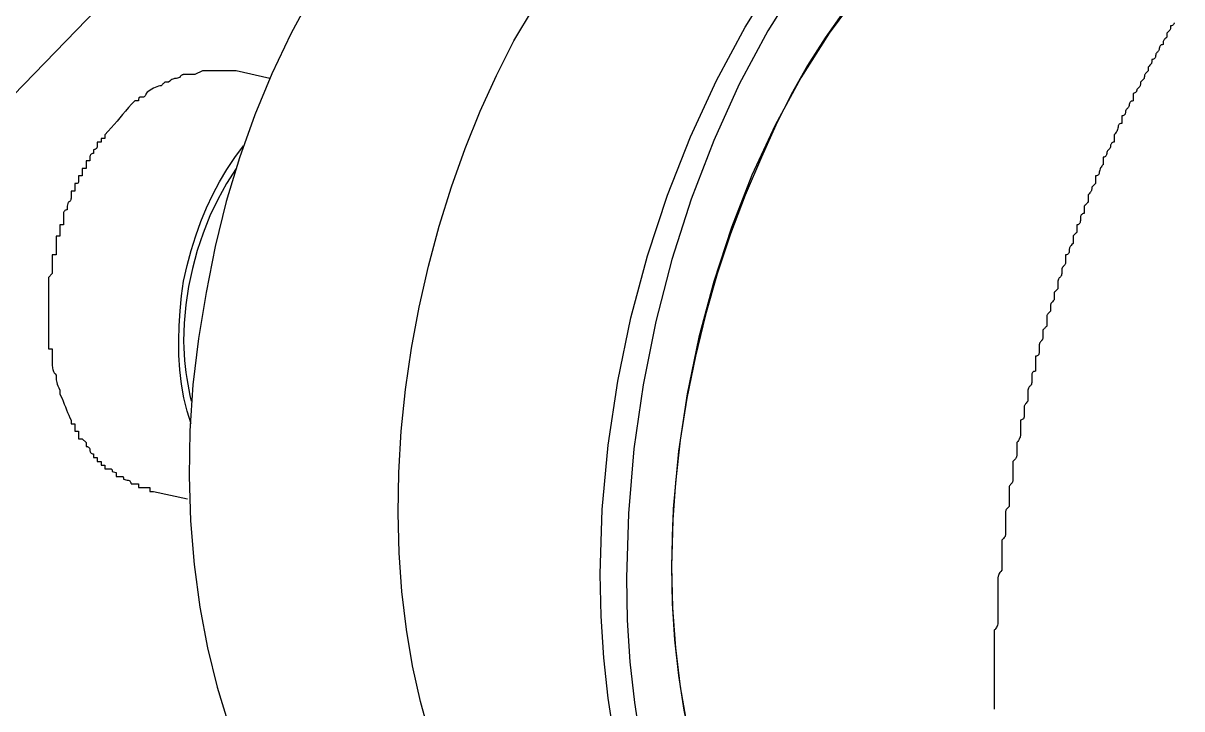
# Model space of a CAD drawing. Header units: metres. Extents: x 20 to 415, y 5 to 292.
# Drawn here: x 189.69 to 196.32, y 123.52 to 127.44 of the extents above; entities that cross this region are included whole.
import ezdxf

# ---------------------------------------------------------------- set-up
doc = ezdxf.new("R2010")
doc.units = ezdxf.units.M
doc.layers.add('ОБОЗНАЧЕНИЯ', color=7, linetype='Continuous')
doc.layers.add('ОБОРУДОВАНИЕ', color=8, linetype='Continuous')

msp = doc.modelspace()

# ---------------------------------------------------------------- linework, layer by layer
at = {"layer": 'ОБОЗНАЧЕНИЯ'}
msp.add_lwpolyline([(193.8258, 131.3557), (186.9361, 124.2513)], dxfattribs=at)
at = {"layer": 'ОБОРУДОВАНИЕ'}
for points in [[(192.9888, 124.2943), (193.0004, 124.6623), (193.0339, 125.0304), (193.089, 125.3966), (193.1646, 125.7583), (193.2599, 126.1133), (193.3736, 126.4593), (193.5052, 126.7941), (193.6537, 127.1152), (193.8181, 127.4202), (193.9976, 127.7069), (194.1899, 127.9696), (194.3921, 128.2032), (194.6024, 128.4073), (194.8194, 128.5809), (195.0413, 128.7239), (195.2663, 128.835), (195.4929, 128.9142), (195.7194, 128.9604), (195.9441, 128.9733), (196.1654, 128.9518)], [(196.3156, 128.9089), (196.0892, 128.9355), (195.8612, 128.9258), (195.6331, 128.8814), (195.406, 128.8029), (195.1808, 128.6917), (194.9589, 128.5489), (194.7413, 128.3757), (194.5292, 128.1733), (194.3238, 127.9428), (194.1263, 127.6855), (193.9475, 127.3987), (193.7847, 127.0937), (193.6387, 126.7726), (193.5099, 126.4378), (193.3994, 126.0918), (193.3073, 125.7368), (193.2348, 125.3751), (193.1819, 125.009), (193.15, 124.6407), (193.139, 124.2728)], [(196.2298, 128.4796), (196.0291, 128.5024), (195.8269, 128.4936), (195.6247, 128.4541), (195.4232, 128.385), (195.2238, 128.2864), (195.0276, 128.1598), (194.8357, 128.0055), (194.6494, 127.8243), (194.4697, 127.6174), (194.2981, 127.385), (194.1373, 127.1311), (193.99, 126.86), (193.8572, 126.5739), (193.7398, 126.2751), (193.638, 125.9658), (193.5533, 125.6479), (193.4859, 125.3241), (193.4367, 124.9963), (193.4069, 124.6666), (193.3966, 124.3372)], [(196.2298, 128.4796), (196.1063, 128.4989), (195.9808, 128.5056), (195.8535, 128.4996), (195.7254, 128.4811), (195.5966, 128.4502), (195.468, 128.4071), (195.3397, 128.3519), (195.2126, 128.2845), (195.0871, 128.2055), (194.9634, 128.1147), (194.8419, 128.0132), (194.7222, 127.9014), (194.6052, 127.7799), (194.4912, 127.6488), (194.3813, 127.5084), (194.2757, 127.3592), (194.1755, 127.201), (194.0808, 127.0345), (193.9928, 126.8596), (193.9117, 126.6767)], [(191.3367, 127.5985), (191.2189, 127.3813), (191.1107, 127.1542), (191.0131, 126.9181), (190.9259, 126.6741), (190.8504, 126.423), (190.7866, 126.1659), (190.7351, 125.904), (190.6907, 125.6396), (190.66, 125.3754), (190.6426, 125.1126), (190.6383, 124.8529), (190.6467, 124.5975), (190.6671, 124.3479), (190.6995, 124.1056), (190.7435, 123.8716), (190.7982, 123.648), (190.8639, 123.4357)], [(192.0154, 123.3715), (191.9611, 123.5662), (191.9162, 123.7686), (191.8808, 123.9777), (191.8551, 124.1934), (191.839, 124.4149), (191.833, 124.6417), (191.837, 124.8738), (191.8512, 125.1099), (191.8757, 125.3481), (191.91, 125.5853), (191.9538, 125.8205), (192.0068, 126.0532), (192.0686, 126.2824), (192.1386, 126.5069), (192.2167, 126.726), (192.3026, 126.939), (192.3953, 127.1446), (192.4951, 127.342), (192.6078, 127.5294)], [(196.2723, 127.4449), (196.2714, 127.4419), (196.2701, 127.4386), (196.268, 127.4354), (196.2654, 127.4326), (196.2617, 127.4303), (196.257, 127.4285), (196.2512, 127.4279), (196.2512, 127.4221), (196.251, 127.4174), (196.2508, 127.4133), (196.2499, 127.4097), (196.2487, 127.4064), (196.2467, 127.4032), (196.2439, 127.3998), (196.2403, 127.3957), (196.2356, 127.391), (196.2298, 127.385), (196.2298, 127.3843), (196.2298, 127.3828), (196.2298, 127.3805), (196.2298, 127.3775), (196.2298, 127.3742), (196.2298, 127.371), (196.2298, 127.3682), (196.2298, 127.3659), (196.2298, 127.3642), (196.2298, 127.3635), (196.224, 127.3577), (196.2192, 127.353), (196.2156, 127.3489), (196.213, 127.3453), (196.2111, 127.342), (196.2098, 127.3388), (196.2089, 127.3354), (196.2085, 127.3313), (196.2083, 127.3264), (196.2083, 127.3206), (196.2025, 127.3199), (196.1978, 127.3184), (196.1941, 127.3161), (196.1916, 127.3131), (196.1896, 127.3099), (196.1883, 127.3066), (196.1875, 127.3038), (196.1871, 127.3015), (196.1868, 127.2998), (196.1868, 127.2991), (196.1862, 127.2933), (196.1847, 127.2886), (196.1821, 127.2845), (196.1793, 127.2809), (196.1761, 127.2777), (196.1729, 127.2744), (196.1701, 127.271), (196.1675, 127.2669), (196.166, 127.262), (196.1654, 127.2562), (196.1654, 127.2556), (196.1652, 127.2541), (196.1647, 127.2517), (196.1641, 127.2487), (196.1628, 127.2455), (196.1606, 127.2422), (196.1581, 127.2395), (196.1544, 127.2371), (196.1497, 127.2354), (196.1439, 127.2347), (196.1439, 127.2289), (196.1437, 127.2242), (196.1432, 127.2201), (196.1426, 127.2165), (196.1413, 127.2133), (196.1394, 127.21), (196.1366, 127.2066), (196.133, 127.2025), (196.1282, 127.1976), (196.1224, 127.1918), (196.1224, 127.1912), (196.1224, 127.1897), (196.1224, 127.1873), (196.1224, 127.1843), (196.1224, 127.1811), (196.1224, 127.1779), (196.1224, 127.1751), (196.1224, 127.1727), (196.1224, 127.171), (196.1224, 127.1703), (196.1167, 127.1645), (196.1119, 127.1598), (196.1083, 127.1557), (196.1057, 127.1521), (196.1038, 127.1489), (196.1025, 127.1457), (196.1016, 127.1422), (196.1012, 127.1382), (196.101, 127.1332), (196.101, 127.1274), (196.1003, 127.1268), (196.0988, 127.1253), (196.0962, 127.1229), (196.0935, 127.1199), (196.0902, 127.1167), (196.087, 127.1135), (196.0842, 127.1107), (196.0819, 127.1083), (196.0802, 127.1066), (196.0795, 127.106), (196.0795, 127.1002), (196.0793, 127.0954), (196.0791, 127.0914), (196.0782, 127.0877), (196.0769, 127.0845), (196.0748, 127.0813), (196.0722, 127.0778), (196.0686, 127.0738), (196.0638, 127.0688), (196.058, 127.063), (196.058, 127.0624), (196.0578, 127.0609), (196.0576, 127.0585), (196.0568, 127.0555), (196.0555, 127.0523), (196.0535, 127.0491), (196.0508, 127.0463), (196.0471, 127.0439), (196.0424, 127.0422), (196.0366, 127.0416), (196.0366, 127.0358), (196.0366, 127.031), (196.0366, 127.027), (196.0366, 127.0233), (196.0366, 127.0201), (196.0366, 127.0169), (196.0366, 127.0134), (196.0366, 127.0094), (196.0366, 127.0044), (196.0366, 126.9986), (196.0308, 126.998), (196.0261, 126.9965), (196.0226, 126.9941), (196.0198, 126.9911), (196.0179, 126.9879), (196.0166, 126.9847), (196.0158, 126.9819), (196.0153, 126.9795), (196.0151, 126.9778), (196.0151, 126.9772), (196.0145, 126.9714), (196.013, 126.9667), (196.0106, 126.9626), (196.0076, 126.9589), (196.0044, 126.9557), (196.0012, 126.9525), (195.9984, 126.9491), (195.996, 126.945), (195.9943, 126.94), (195.9937, 126.9342), (195.9937, 126.9336), (195.9934, 126.9321), (195.993, 126.9297), (195.9924, 126.9267), (195.9911, 126.9235), (195.9889, 126.9203), (195.9864, 126.9175), (195.9827, 126.9151), (195.978, 126.9134), (195.9722, 126.9128), (195.9722, 126.907), (195.9722, 126.9023), (195.9722, 126.8982), (195.9722, 126.8945), (195.9722, 126.8913), (195.9722, 126.8881), (195.9722, 126.8847), (195.9722, 126.8806), (195.9722, 126.8757), (195.9722, 126.8699), (195.9664, 126.8692), (195.9617, 126.8677), (195.958, 126.8653), (195.9554, 126.8623), (195.9535, 126.8591), (195.9522, 126.8559), (195.9514, 126.8531), (195.9509, 126.8507), (195.9507, 126.849), (195.9507, 126.8484), (195.9501, 126.842), (195.9486, 126.8357), (195.946, 126.8297), (195.9432, 126.8241), (195.94, 126.819), (195.9368, 126.8145), (195.934, 126.8108), (195.9314, 126.8078), (195.9299, 126.8061), (195.9293, 126.8055), (195.9293, 126.7997), (195.9293, 126.795), (195.9293, 126.7909), (195.9293, 126.7874), (195.9293, 126.784), (195.9293, 126.7808), (195.9293, 126.7773), (195.9293, 126.7733), (195.9293, 126.7683), (195.9293, 126.7625), (195.9235, 126.7619), (195.9188, 126.7604), (195.9151, 126.758), (195.9125, 126.755), (195.9106, 126.7518), (195.9093, 126.7486), (195.9084, 126.7458), (195.908, 126.7434), (195.9078, 126.7417), (195.9078, 126.7411), (195.9072, 126.7353), (195.9057, 126.7306), (195.9033, 126.7265), (195.9003, 126.7228), (195.8971, 126.7196), (195.8938, 126.7164), (195.8911, 126.713), (195.8887, 126.7089), (195.887, 126.7039), (195.8864, 126.6981), (195.8864, 126.6975), (195.8861, 126.696), (195.8857, 126.6936), (195.885, 126.6906), (195.8838, 126.6874), (195.8818, 126.6842), (195.879, 126.6814), (195.8754, 126.679), (195.8707, 126.6773), (195.8649, 126.6767), (195.8649, 126.6709), (195.8649, 126.6662), (195.8649, 126.6621), (195.8649, 126.6584), (195.8649, 126.6552), (195.8649, 126.652), (195.8649, 126.6486), (195.8649, 126.6445), (195.8649, 126.6395), (195.8649, 126.6338), (195.8642, 126.6331), (195.8627, 126.6314), (195.8604, 126.6286), (195.8574, 126.625), (195.8542, 126.6204), (195.8509, 126.6153), (195.8481, 126.6097), (195.8458, 126.6035), (195.8441, 126.5973), (195.8434, 126.5908), (195.8434, 126.5902), (195.8432, 126.5887), (195.843, 126.5863), (195.8421, 126.5833), (195.8408, 126.5801), (195.8387, 126.5769), (195.8361, 126.5741), (195.8325, 126.5717), (195.8277, 126.57), (195.822, 126.5694), (195.822, 126.5636), (195.822, 126.5588), (195.822, 126.5548), (195.822, 126.5513), (195.822, 126.5479), (195.822, 126.5447), (195.822, 126.5413), (195.822, 126.5372), (195.822, 126.5325), (195.822, 126.5264), (195.8213, 126.5258), (195.8198, 126.5243), (195.8174, 126.5219), (195.8144, 126.5189), (195.8112, 126.5157), (195.808, 126.5125), (195.8052, 126.5097), (195.8029, 126.5073), (195.8011, 126.5056), (195.8005, 126.505), (195.8005, 126.4992), (195.8003, 126.4945), (195.7998, 126.4904), (195.7992, 126.4867), (195.7979, 126.4835), (195.7958, 126.4803), (195.7932, 126.4769), (195.7895, 126.4728), (195.7848, 126.4678), (195.779, 126.462), (195.779, 126.4614), (195.779, 126.4597), (195.779, 126.4569), (195.779, 126.4532), (195.779, 126.4487), (195.779, 126.4436), (195.779, 126.438), (195.779, 126.432), (195.779, 126.4256), (195.779, 126.4191), (195.7784, 126.4185), (195.7769, 126.417), (195.7743, 126.4146), (195.7715, 126.4116), (195.7683, 126.4084), (195.7651, 126.4052), (195.7623, 126.4024), (195.7599, 126.4), (195.7582, 126.3983), (195.7576, 126.3977), (195.7576, 126.3919), (195.7576, 126.3871), (195.7576, 126.3831), (195.7576, 126.3794), (195.7576, 126.3762), (195.7576, 126.373), (195.7576, 126.3695), (195.7576, 126.3655), (195.7576, 126.3605), (195.7576, 126.3547), (195.7518, 126.3541), (195.747, 126.3526), (195.7434, 126.3502), (195.7408, 126.3472), (195.7389, 126.344), (195.7374, 126.3408), (195.7367, 126.338), (195.7363, 126.3356), (195.7361, 126.3339), (195.7361, 126.3333), (195.7361, 126.3268), (195.7359, 126.3206), (195.7355, 126.3146), (195.7348, 126.309), (195.7335, 126.3039), (195.7314, 126.2994), (195.7288, 126.2957), (195.7251, 126.2927), (195.7204, 126.291), (195.7146, 126.2903), (195.7146, 126.2845), (195.7146, 126.2798), (195.7146, 126.2758), (195.7146, 126.2721), (195.7146, 126.2689), (195.7146, 126.2657), (195.7146, 126.2622), (195.7146, 126.2581), (195.7146, 126.2532), (195.7146, 126.2474), (195.714, 126.2468), (195.7125, 126.2453), (195.7101, 126.2429), (195.7071, 126.2399), (195.7039, 126.2367), (195.7007, 126.2335), (195.6979, 126.2307), (195.6955, 126.2283), (195.6938, 126.2266), (195.6932, 126.226), (195.6932, 126.2202), (195.6932, 126.2154), (195.6932, 126.2114), (195.6932, 126.2077), (195.6932, 126.2045), (195.6932, 126.2013), (195.6932, 126.1978), (195.6932, 126.1938), (195.6932, 126.189), (195.6932, 126.183), (195.6874, 126.1772), (195.6826, 126.1725), (195.679, 126.1684), (195.6764, 126.165), (195.6745, 126.1616), (195.6732, 126.1583), (195.6723, 126.1549), (195.6719, 126.1508), (195.6717, 126.1461), (195.6717, 126.1401), (195.6717, 126.1395), (195.6715, 126.138), (195.6711, 126.1356), (195.6704, 126.1326), (195.6691, 126.1294), (195.6672, 126.1261), (195.6644, 126.1234), (195.6608, 126.121), (195.656, 126.1193), (195.6502, 126.1186), (195.6502, 126.1128), (195.6502, 126.1081), (195.6502, 126.104), (195.6502, 126.1004), (195.6502, 126.0972), (195.6502, 126.0939), (195.6502, 126.0905), (195.6502, 126.0864), (195.6502, 126.0815), (195.6502, 126.0757), (195.6496, 126.0699), (195.6481, 126.0652), (195.6457, 126.0611), (195.6427, 126.0575), (195.6395, 126.0542), (195.6363, 126.051), (195.6335, 126.0476), (195.6311, 126.0435), (195.6294, 126.0386), (195.6288, 126.0328), (195.6288, 126.0321), (195.6288, 126.0306), (195.6288, 126.0283), (195.6288, 126.0253), (195.6288, 126.0221), (195.6288, 126.0188), (195.6288, 126.016), (195.6288, 126.0137), (195.6288, 126.012), (195.6288, 126.0113), (195.6281, 126.0055), (195.6266, 126.0008), (195.6243, 125.9967), (195.6213, 125.9931), (195.6181, 125.9899), (195.6148, 125.9866), (195.612, 125.9832), (195.6095, 125.9791), (195.608, 125.9742), (195.6073, 125.9684), (195.6073, 125.9678), (195.6073, 125.966), (195.6073, 125.9632), (195.6073, 125.9596), (195.6073, 125.9551), (195.6073, 125.9499), (195.6073, 125.9444), (195.6073, 125.9381), (195.6073, 125.9319), (195.6073, 125.9255), (195.6067, 125.9248), (195.6052, 125.9233), (195.6026, 125.921), (195.5998, 125.9179), (195.5966, 125.9147), (195.5934, 125.9115), (195.5906, 125.9087), (195.5882, 125.9064), (195.5865, 125.9046), (195.5859, 125.904), (195.5859, 125.8982), (195.5859, 125.8935), (195.5859, 125.8894), (195.5859, 125.8858), (195.5859, 125.8825), (195.5859, 125.8793), (195.5859, 125.8759), (195.5859, 125.8718), (195.5859, 125.8669), (195.5859, 125.8611), (195.5801, 125.8553), (195.5753, 125.8506), (195.5717, 125.8465), (195.5691, 125.8428), (195.5672, 125.8396), (195.5659, 125.8364), (195.565, 125.833), (195.5646, 125.8289), (195.5644, 125.8239), (195.5644, 125.8181), (195.5644, 125.8175), (195.5644, 125.816), (195.5644, 125.8136), (195.5644, 125.8106), (195.5644, 125.8074), (195.5644, 125.8042), (195.5644, 125.8014), (195.5644, 125.799), (195.5644, 125.7973), (195.5644, 125.7967), (195.5586, 125.7909), (195.5539, 125.7862), (195.5502, 125.7821), (195.5477, 125.7784), (195.5457, 125.7752), (195.5442, 125.772), (195.5436, 125.7686), (195.5432, 125.7645), (195.5429, 125.7598), (195.5429, 125.7538), (195.5429, 125.748), (195.5429, 125.7432), (195.5429, 125.7392), (195.5429, 125.7355), (195.5429, 125.7323), (195.5429, 125.7291), (195.5429, 125.7256), (195.5429, 125.7216), (195.5429, 125.7166), (195.5429, 125.7108), (195.5423, 125.7102), (195.5408, 125.7087), (195.5382, 125.7063), (195.5354, 125.7033), (195.5322, 125.7001), (195.529, 125.6969), (195.5262, 125.6941), (195.5238, 125.6917), (195.5221, 125.69), (195.5215, 125.6894), (195.5215, 125.6829), (195.5215, 125.6767), (195.5215, 125.6707), (195.5215, 125.6651), (195.5215, 125.66), (195.5215, 125.6555), (195.5215, 125.6518), (195.5215, 125.6488), (195.5215, 125.6471), (195.5215, 125.6464), (195.5208, 125.6406), (195.5193, 125.6359), (195.5167, 125.6318), (195.5139, 125.6282), (195.5107, 125.625), (195.5075, 125.6218), (195.5047, 125.6183), (195.5024, 125.6142), (195.5007, 125.6095), (195.5, 125.6035), (195.5, 125.6029), (195.5, 125.6012), (195.5, 125.5984), (195.5, 125.5947), (195.5, 125.5902), (195.5, 125.5851), (195.5, 125.5795), (195.5, 125.5735), (195.5, 125.567), (195.5, 125.5606), (195.5, 125.5599), (195.4998, 125.5584), (195.4993, 125.5561), (195.4987, 125.5531), (195.4974, 125.5499), (195.4955, 125.5466), (195.4927, 125.5438), (195.489, 125.5415), (195.4843, 125.5398), (195.4785, 125.5391), (195.4785, 125.5333), (195.4785, 125.5286), (195.4785, 125.5245), (195.4785, 125.5209), (195.4785, 125.5177), (195.4785, 125.5144), (195.4785, 125.511), (195.4785, 125.5069), (195.4785, 125.502), (195.4785, 125.4962), (195.4785, 125.4956), (195.4785, 125.4938), (195.4785, 125.491), (195.4785, 125.4874), (195.4785, 125.4829), (195.4785, 125.4777), (195.4785, 125.4722), (195.4785, 125.4661), (195.4785, 125.4597), (195.4785, 125.4533), (195.4728, 125.4526), (195.468, 125.4511), (195.4644, 125.4488), (195.4618, 125.4458), (195.4599, 125.4425), (195.4586, 125.4393), (195.4577, 125.4365), (195.4573, 125.4342), (195.4571, 125.4325), (195.4571, 125.4318), (195.4571, 125.426), (195.4571, 125.4213), (195.4571, 125.4172), (195.4571, 125.4136), (195.4571, 125.4103), (195.4571, 125.4071), (195.4571, 125.4037), (195.4571, 125.3996), (195.4571, 125.3947), (195.4571, 125.3889), (195.4564, 125.3831), (195.4549, 125.3784), (195.4526, 125.3743), (195.4496, 125.3706), (195.4463, 125.3674), (195.4431, 125.3642), (195.4403, 125.3608), (195.438, 125.3567), (195.4363, 125.3517), (195.4356, 125.3459), (195.4356, 125.3453), (195.4356, 125.3436), (195.4356, 125.3408), (195.4356, 125.3371), (195.4356, 125.3326), (195.4356, 125.3275), (195.4356, 125.3219), (195.4356, 125.3157), (195.4356, 125.3095), (195.4356, 125.303), (195.4356, 125.3024), (195.4356, 125.3009), (195.4356, 125.2985), (195.4356, 125.2955), (195.4356, 125.2923), (195.4356, 125.2891), (195.4356, 125.2863), (195.4356, 125.2839), (195.4356, 125.2822), (195.4356, 125.2816), (195.4298, 125.2758), (195.4251, 125.271), (195.4215, 125.267), (195.4189, 125.2633), (195.4169, 125.2601), (195.4157, 125.2569), (195.4148, 125.2534), (195.4144, 125.2494), (195.4141, 125.2444), (195.4141, 125.2386), (195.4141, 125.2328), (195.4141, 125.2281), (195.4141, 125.224), (195.4141, 125.2204), (195.4141, 125.2172), (195.4141, 125.214), (195.4141, 125.2105), (195.4141, 125.2064), (195.4141, 125.2015), (195.4141, 125.1957), (195.4141, 125.1951), (195.4139, 125.1936), (195.4135, 125.1912), (195.4129, 125.1882), (195.4116, 125.185), (195.4094, 125.1818), (195.4069, 125.179), (195.4032, 125.1766), (195.3985, 125.1749), (195.3927, 125.1742), (195.3927, 125.1678), (195.3927, 125.1616), (195.3927, 125.1556), (195.3927, 125.15), (195.3927, 125.1448), (195.3927, 125.1403), (195.3927, 125.1367), (195.3927, 125.1337), (195.3927, 125.132), (195.3927, 125.1313), (195.3927, 125.1255), (195.3927, 125.1208), (195.3927, 125.1167), (195.3927, 125.1131), (195.3927, 125.1099), (195.3927, 125.1066), (195.3927, 125.1032), (195.3927, 125.0991), (195.3927, 125.0942), (195.3927, 125.0884), (195.3927, 125.0877), (195.3925, 125.086), (195.392, 125.0832), (195.3914, 125.0796), (195.3901, 125.0751), (195.388, 125.0699), (195.3854, 125.0643), (195.3817, 125.0581), (195.377, 125.0519), (195.3712, 125.0455), (195.3712, 125.0448), (195.3712, 125.0433), (195.3712, 125.041), (195.3712, 125.038), (195.3712, 125.0347), (195.3712, 125.0315), (195.3712, 125.0287), (195.3712, 125.0264), (195.3712, 125.0246), (195.3712, 125.024), (195.3712, 125.0182), (195.3712, 125.0135), (195.3712, 125.0094), (195.3712, 125.006), (195.3712, 125.0025), (195.3712, 124.9993), (195.3712, 124.9959), (195.3712, 124.9918), (195.3712, 124.9871), (195.3712, 124.9811), (195.3712, 124.9753), (195.371, 124.9706), (195.3706, 124.9665), (195.3699, 124.9628), (195.3686, 124.9596), (195.3667, 124.9564), (195.3639, 124.953), (195.3603, 124.9489), (195.3556, 124.9439), (195.3498, 124.9382), (195.3498, 124.9375), (195.3498, 124.9358), (195.3498, 124.933), (195.3498, 124.9293), (195.3498, 124.9248), (195.3498, 124.9197), (195.3498, 124.9141), (195.3498, 124.9079), (195.3498, 124.9017), (195.3498, 124.8952), (195.3498, 124.8946), (195.3498, 124.8931), (195.3498, 124.8907), (195.3498, 124.8877), (195.3498, 124.8845), (195.3498, 124.8815), (195.3498, 124.8785), (195.3498, 124.8761), (195.3498, 124.8744), (195.3498, 124.8738), (195.3498, 124.868), (195.3498, 124.8632), (195.3498, 124.8592), (195.3498, 124.8557), (195.3498, 124.8523), (195.3498, 124.8491), (195.3498, 124.8456), (195.3498, 124.8416), (195.3498, 124.8366), (195.3498, 124.8308), (195.3491, 124.825), (195.3476, 124.8203), (195.345, 124.8162), (195.3422, 124.8126), (195.339, 124.8094), (195.3358, 124.8061), (195.333, 124.8027), (195.3307, 124.7986), (195.3289, 124.7939), (195.3283, 124.7879), (195.3283, 124.7873), (195.3283, 124.7855), (195.3283, 124.7828), (195.3283, 124.7791), (195.3283, 124.7746), (195.3283, 124.7694), (195.3283, 124.7639), (195.3283, 124.7576), (195.3283, 124.7514), (195.3283, 124.745), (195.3283, 124.7443), (195.3283, 124.7428), (195.3283, 124.7405), (195.3283, 124.7375), (195.3283, 124.7342), (195.3283, 124.731), (195.3283, 124.7282), (195.3283, 124.7259), (195.3283, 124.7242), (195.3283, 124.7235), (195.3283, 124.7177), (195.3283, 124.713), (195.3283, 124.7089), (195.3283, 124.7053), (195.3283, 124.702), (195.3283, 124.6988), (195.3283, 124.6954), (195.3283, 124.6913), (195.3283, 124.6864), (195.3283, 124.6806), (195.3225, 124.6748), (195.3178, 124.6701), (195.3143, 124.666), (195.3115, 124.6623), (195.3096, 124.6591), (195.3083, 124.6559), (195.3075, 124.6525), (195.307, 124.6484), (195.3068, 124.6437), (195.3068, 124.6377), (195.3068, 124.637), (195.3068, 124.6355), (195.3068, 124.6332), (195.3068, 124.6301), (195.3068, 124.6269), (195.3068, 124.6237), (195.3068, 124.6209), (195.3068, 124.6186), (195.3068, 124.6168), (195.3068, 124.6162), (195.3068, 124.6098), (195.3068, 124.6035), (195.3068, 124.5975), (195.3068, 124.5919), (195.3068, 124.5868), (195.3068, 124.5823), (195.3068, 124.5784), (195.3068, 124.5756), (195.3068, 124.5739), (195.3068, 124.5733), (195.3068, 124.5675), (195.3068, 124.5628), (195.3068, 124.5587), (195.3068, 124.555), (195.3068, 124.5518), (195.3068, 124.5486), (195.3068, 124.5451), (195.3068, 124.5411), (195.3068, 124.5361), (195.3068, 124.5303), (195.3068, 124.5246), (195.3066, 124.5198), (195.3064, 124.5157), (195.3055, 124.5121), (195.3043, 124.5089), (195.3021, 124.5057), (195.2995, 124.5022), (195.2959, 124.4981), (195.2912, 124.4934), (195.2854, 124.4874), (195.2854, 124.4868), (195.2854, 124.4853), (195.2854, 124.4829), (195.2854, 124.4799), (195.2854, 124.4767), (195.2854, 124.4735), (195.2854, 124.4707), (195.2854, 124.4683), (195.2854, 124.4666), (195.2854, 124.466), (195.2854, 124.4595), (195.2854, 124.4533), (195.2854, 124.4473), (195.2854, 124.4417), (195.2854, 124.4365), (195.2854, 124.432), (195.2854, 124.4284), (195.2854, 124.4254), (195.2854, 124.4237), (195.2854, 124.423), (195.2854, 124.4172), (195.2854, 124.4125), (195.2854, 124.4084), (195.2854, 124.4048), (195.2854, 124.4016), (195.2854, 124.3983), (195.2854, 124.3949), (195.2854, 124.3908), (195.2854, 124.3859), (195.2854, 124.3801), (195.2854, 124.3743), (195.2854, 124.3696), (195.2854, 124.3655), (195.2854, 124.3621), (195.2854, 124.3586), (195.2854, 124.3554), (195.2854, 124.352), (195.2854, 124.3479), (195.2854, 124.343), (195.2854, 124.3372), (195.2854, 124.3365), (195.2854, 124.335), (195.2854, 124.3327), (195.2854, 124.3297), (195.2854, 124.3264), (195.2854, 124.3232), (195.2854, 124.3204), (195.2854, 124.3181), (195.2854, 124.3164), (195.2854, 124.3157), (195.2796, 124.3093), (195.2749, 124.303), (195.2712, 124.297), (195.2686, 124.2915), (195.2667, 124.2863), (195.2654, 124.2818), (195.2645, 124.2782), (195.2641, 124.2751), (195.2641, 124.2734), (195.2639, 124.2728), (195.2639, 124.267), (195.2639, 124.2623), (195.2639, 124.2582), (195.2639, 124.2545), (195.2639, 124.2513), (195.2639, 124.2481), (195.2639, 124.2447), (195.2639, 124.2406), (195.2639, 124.2357), (195.2639, 124.2298), (195.2639, 124.2241), (195.2639, 124.2193), (195.2639, 124.2153), (195.2639, 124.2116), (195.2639, 124.2084), (195.2639, 124.2052), (195.2639, 124.2017), (195.2639, 124.1977), (195.2639, 124.1927), (195.2639, 124.1869), (195.2639, 124.1863), (195.2639, 124.1848), (195.2639, 124.1824), (195.2639, 124.1794), (195.2639, 124.1762), (195.2639, 124.173), (195.2639, 124.1702), (195.2639, 124.1678), (195.2639, 124.1661), (195.2639, 124.1655), (195.2639, 124.159), (195.2639, 124.1528), (195.2639, 124.1468), (195.2639, 124.1412), (195.2639, 124.1361), (195.2639, 124.1315), (195.2639, 124.1279), (195.2639, 124.1249), (195.2639, 124.1232), (195.2639, 124.1225), (195.2639, 124.1167), (195.2639, 124.112), (195.2639, 124.1079), (195.2639, 124.1043), (195.2639, 124.1011), (195.2639, 124.0979), (195.2639, 124.0944), (195.2639, 124.0903), (195.2639, 124.0854), (195.2639, 124.0796), (195.2639, 124.0738), (195.2639, 124.0691), (195.2639, 124.065), (195.2639, 124.0614), (195.2639, 124.0581), (195.2639, 124.0549), (195.2639, 124.0515), (195.2639, 124.0474), (195.2639, 124.0425), (195.2639, 124.0367), (195.2639, 124.036), (195.2639, 124.0345), (195.2639, 124.0322), (195.2639, 124.0292), (195.2639, 124.026), (195.2639, 124.0227), (195.2639, 124.0199), (195.2639, 124.0176), (195.2639, 124.0159), (195.2639, 124.0152), (195.2633, 124.0088), (195.2618, 124.0026), (195.2594, 123.9965), (195.2564, 123.991), (195.2532, 123.9858), (195.2499, 123.9813), (195.2472, 123.9777), (195.2448, 123.9749), (195.2431, 123.9729), (195.2424, 123.9723), (195.2424, 123.9665), (195.2424, 123.9618), (195.2424, 123.9577), (195.2424, 123.9541), (195.2424, 123.9508), (195.2424, 123.9476), (195.2424, 123.9442), (195.2424, 123.9401), (195.2424, 123.9352), (195.2424, 123.9294), (195.2424, 123.9236), (195.2424, 123.9189), (195.2424, 123.9148), (195.2424, 123.9111), (195.2424, 123.9079), (195.2424, 123.9047), (195.2424, 123.9012), (195.2424, 123.8972), (195.2424, 123.8922), (195.2424, 123.8864), (195.2424, 123.8858), (195.2424, 123.8843), (195.2424, 123.8819), (195.2424, 123.8789), (195.2424, 123.8757), (195.2424, 123.8725), (195.2424, 123.8697), (195.2424, 123.8673), (195.2424, 123.8656), (195.2424, 123.865), (195.2424, 123.8585), (195.2424, 123.8523), (195.2424, 123.8463), (195.2424, 123.8407), (195.2424, 123.8356), (195.2424, 123.8311), (195.2424, 123.8274), (195.2424, 123.8244), (195.2424, 123.8227), (195.2424, 123.8221), (195.2424, 123.8162), (195.2424, 123.8115), (195.2424, 123.8075), (195.2424, 123.8038), (195.2424, 123.8006), (195.2424, 123.7974), (195.2424, 123.7939), (195.2424, 123.7899), (195.2424, 123.7849), (195.2424, 123.7791), (195.2424, 123.7733), (195.2424, 123.7686), (195.2424, 123.7645), (195.2424, 123.7609), (195.2424, 123.7577), (195.2424, 123.7544), (195.2424, 123.751), (195.2424, 123.7469), (195.2424, 123.742), (195.2424, 123.7362), (195.2424, 123.7356), (195.2424, 123.734), (195.2424, 123.7317), (195.2424, 123.7287), (195.2424, 123.7255), (195.2424, 123.7222), (195.2424, 123.7195), (195.2424, 123.7171), (195.2424, 123.7154), (195.2424, 123.7147), (195.2424, 123.7083), (195.2424, 123.7021), (195.2424, 123.6961), (195.2424, 123.6905), (195.2424, 123.6853), (195.2424, 123.6808), (195.2424, 123.6772), (195.2424, 123.6742), (195.2424, 123.6724), (195.2424, 123.6718), (195.2424, 123.666), (195.2424, 123.6613), (195.2424, 123.6572), (195.2424, 123.6538), (195.2424, 123.6503), (195.2424, 123.6471), (195.2424, 123.6437), (195.2424, 123.6396), (195.2424, 123.6349), (195.2424, 123.6289), (195.2424, 123.6282), (195.2424, 123.6265), (195.2424, 123.6237), (195.2424, 123.6201), (195.2424, 123.6156), (195.2424, 123.6104), (195.2424, 123.6048), (195.2424, 123.5986), (195.2424, 123.5924), (195.2424, 123.5859), (195.2424, 123.5853), (195.2424, 123.5838), (195.2424, 123.5814), (195.2424, 123.5784), (195.2424, 123.5752), (195.2424, 123.572), (195.2424, 123.5692), (195.2424, 123.5668), (195.2424, 123.5651), (195.2424, 123.5645), (195.2424, 123.558), (195.2424, 123.5518), (195.2424, 123.5458), (195.2424, 123.5402), (195.2424, 123.5351), (195.2424, 123.5306), (195.2424, 123.5269), (195.2424, 123.5239), (195.2424, 123.5222)], [(190.9068, 127.1703), (190.9068, 127.1703), (190.901, 127.1703), (190.8963, 127.1703), (190.8927, 127.1703), (190.8901, 127.1703), (190.8881, 127.1703), (190.8869, 127.1703), (190.886, 127.1703), (190.8856, 127.1703), (190.8854, 127.1703), (190.8854, 127.1703), (190.8796, 127.1703), (190.8749, 127.1703), (190.8712, 127.1703), (190.8686, 127.1703), (190.8667, 127.1703), (190.8654, 127.1703), (190.8645, 127.1703), (190.8641, 127.1703), (190.8639, 127.1703), (190.8639, 127.1703), (190.8633, 127.1703), (190.8618, 127.1703), (190.8594, 127.1703), (190.8564, 127.1703), (190.8532, 127.1703), (190.8499, 127.1703), (190.8472, 127.1703), (190.8448, 127.1703), (190.8431, 127.1703), (190.7995, 127.1703), (190.7937, 127.1703), (190.789, 127.1703), (190.7854, 127.1703), (190.7828, 127.1703), (190.7808, 127.1703), (190.7795, 127.1703), (190.7787, 127.1703), (190.7783, 127.1703), (190.778, 127.1703), (190.778, 127.1703), (190.7723, 127.1703), (190.7675, 127.1703), (190.7639, 127.1703), (190.7613, 127.1703), (190.7594, 127.1703), (190.7581, 127.1703), (190.7572, 127.1703), (190.7568, 127.1703), (190.7566, 127.1703), (190.7566, 127.1703), (190.7559, 127.1703), (190.7544, 127.1703), (190.7519, 127.1703), (190.7491, 127.1703), (190.7458, 127.1703), (190.7426, 127.1703), (190.7398, 127.1703), (190.7375, 127.1703), (190.7358, 127.1703), (190.7351, 127.1703), (190.7345, 127.1703), (190.733, 127.1703), (190.7304, 127.1703), (190.7276, 127.1703), (190.7244, 127.1703), (190.7212, 127.1703), (190.7184, 127.1703), (190.716, 127.1703), (190.7143, 127.1703), (190.6707, 127.1489), (190.6649, 127.1489), (190.6602, 127.1489), (190.6566, 127.1489), (190.654, 127.1489), (190.6521, 127.1489), (190.6506, 127.1489), (190.6499, 127.1489), (190.6495, 127.1489), (190.6493, 127.1489), (190.6493, 127.1489), (190.6435, 127.1489), (190.6387, 127.1489), (190.6347, 127.1489), (190.631, 127.1489), (190.6278, 127.1489), (190.6246, 127.1489), (190.6212, 127.1489), (190.6171, 127.1489), (190.6121, 127.1489), (190.6063, 127.1489), (190.6057, 127.1489), (190.6042, 127.1487), (190.6018, 127.1484), (190.5988, 127.1476), (190.5956, 127.1463), (190.5924, 127.1444), (190.5896, 127.1416), (190.587, 127.1379), (190.5855, 127.1332), (190.5634, 127.1274), (190.5628, 127.1274), (190.5611, 127.1272), (190.5583, 127.127), (190.5544, 127.1261), (190.5501, 127.1248), (190.5449, 127.1229), (190.5392, 127.1201), (190.5332, 127.1165), (190.5269, 127.1117), (190.5205, 127.106), (190.5147, 127.106), (190.51, 127.106), (190.5063, 127.106), (190.5038, 127.106), (190.5018, 127.106), (190.5005, 127.106), (190.4997, 127.106), (190.4992, 127.106), (190.499, 127.106), (190.499, 127.106), (190.4984, 127.1053), (190.4969, 127.1038), (190.4943, 127.1014), (190.4915, 127.0984), (190.4883, 127.0952), (190.4851, 127.092), (190.4823, 127.0892), (190.4799, 127.0869), (190.4782, 127.0851), (190.4776, 127.0845), (190.4705, 127.0838), (190.4625, 127.0821), (190.4537, 127.0793), (190.4443, 127.0757), (190.4346, 127.0712), (190.425, 127.066), (190.4157, 127.0605), (190.4069, 127.0542), (190.3988, 127.048), (190.3917, 127.0416), (190.3917, 127.0409), (190.3915, 127.0394), (190.3911, 127.0371), (190.3904, 127.034), (190.3891, 127.0308), (190.387, 127.0276), (190.3844, 127.0248), (190.3808, 127.0225), (190.376, 127.0207), (190.3702, 127.0201), (190.3644, 127.0201), (190.3597, 127.0199), (190.3561, 127.0197), (190.3535, 127.0188), (190.3516, 127.0175), (190.3503, 127.0156), (190.3494, 127.0128), (190.349, 127.0092), (190.3488, 127.0044), (190.3488, 126.9986), (190.3481, 126.9986), (190.3466, 126.9986), (190.3443, 126.9986), (190.3413, 126.9986), (190.338, 126.9986), (190.3348, 126.9986), (190.332, 126.9986), (190.3297, 126.9986), (190.328, 126.9986), (190.3273, 126.9986), (190.3086, 126.9793), (190.291, 126.96), (190.2741, 126.9407), (190.2576, 126.9214), (190.2415, 126.902), (190.2254, 126.8827), (190.2091, 126.8634), (190.1921, 126.8441), (190.1743, 126.8248), (190.1556, 126.8055), (190.1556, 126.7997), (190.1556, 126.795), (190.1556, 126.7915), (190.1556, 126.7887), (190.1556, 126.7868), (190.1556, 126.7855), (190.1556, 126.7846), (190.1556, 126.7842), (190.1556, 126.784), (190.1556, 126.784), (190.1498, 126.784), (190.1451, 126.784), (190.1415, 126.784), (190.1389, 126.784), (190.1367, 126.784), (190.1354, 126.784), (190.1348, 126.784), (190.1344, 126.784), (190.1341, 126.784), (190.1341, 126.784), (190.1341, 126.7782), (190.1341, 126.7735), (190.1341, 126.7698), (190.1341, 126.7673), (190.1341, 126.7653), (190.1341, 126.764), (190.1341, 126.7632), (190.1341, 126.7628), (190.1341, 126.7625), (190.1341, 126.7625), (190.1284, 126.7625), (190.1236, 126.7625), (190.12, 126.7625), (190.1174, 126.7625), (190.1155, 126.7625), (190.1142, 126.7625), (190.1133, 126.7625), (190.1129, 126.7625), (190.1127, 126.7625), (190.1127, 126.7625), (190.1127, 126.7567), (190.1127, 126.752), (190.1127, 126.7486), (190.1127, 126.7458), (190.1127, 126.7439), (190.1127, 126.7426), (190.1127, 126.7417), (190.1127, 126.7413), (190.1127, 126.7411), (190.1127, 126.7411), (190.112, 126.7353), (190.1105, 126.7306), (190.1082, 126.7271), (190.1052, 126.7243), (190.1019, 126.7224), (190.0987, 126.7211), (190.0959, 126.7203), (190.0936, 126.7198), (190.0919, 126.7196), (190.0912, 126.6981), (190.0854, 126.6975), (190.0807, 126.696), (190.0771, 126.6936), (190.0745, 126.6906), (190.0725, 126.6874), (190.0713, 126.6842), (190.0704, 126.6814), (190.07, 126.679), (190.0697, 126.6773), (190.0697, 126.6767), (190.0697, 126.676), (190.0697, 126.6745), (190.0697, 126.6722), (190.0697, 126.6692), (190.0697, 126.666), (190.0697, 126.6627), (190.0697, 126.6599), (190.0697, 126.6576), (190.0697, 126.6559), (190.0697, 126.6552), (190.0691, 126.6552), (190.0676, 126.6552), (190.0652, 126.6552), (190.0623, 126.6552), (190.059, 126.6552), (190.0558, 126.6552), (190.053, 126.6552), (190.0506, 126.6552), (190.0489, 126.6552), (190.0483, 126.6552), (190.0483, 126.6494), (190.0483, 126.6447), (190.0483, 126.6411), (190.0483, 126.6385), (190.0483, 126.6365), (190.0483, 126.6353), (190.0483, 126.6344), (190.0483, 126.634), (190.0483, 126.6338), (190.0483, 126.6123), (190.0477, 126.6123), (190.0461, 126.6123), (190.0436, 126.6123), (190.0408, 126.6123), (190.0376, 126.6123), (190.0343, 126.6123), (190.0315, 126.6123), (190.0292, 126.6123), (190.0275, 126.6123), (190.0268, 126.6123), (190.0268, 126.6117), (190.0268, 126.6101), (190.0268, 126.6078), (190.0268, 126.6048), (190.0268, 126.6016), (190.0268, 126.5983), (190.0268, 126.5956), (190.0268, 126.5932), (190.0268, 126.5915), (190.0268, 126.5694), (190.0262, 126.5694), (190.0247, 126.5694), (190.0223, 126.5694), (190.0193, 126.5694), (190.0161, 126.5694), (190.0129, 126.5694), (190.0101, 126.5694), (190.0077, 126.5694), (190.006, 126.5694), (190.0054, 126.5694), (190.0054, 126.5687), (190.0054, 126.5672), (190.0054, 126.5649), (190.0054, 126.5618), (190.0054, 126.5586), (190.0054, 126.5554), (190.0054, 126.5526), (190.0054, 126.5503), (190.0054, 126.5486), (190.0054, 126.5479), (190.0054, 126.5421), (190.0052, 126.5374), (190.0047, 126.534), (190.0041, 126.5312), (190.0028, 126.5292), (190.0007, 126.5279), (189.9981, 126.5271), (189.9944, 126.5267), (189.9897, 126.5264), (189.9839, 126.5264), (189.9839, 126.5258), (189.9839, 126.5243), (189.9839, 126.5219), (189.9839, 126.5189), (189.9839, 126.5157), (189.9839, 126.5125), (189.9839, 126.5097), (189.9839, 126.5073), (189.9839, 126.5056), (189.9839, 126.505), (189.9839, 126.4992), (189.9839, 126.4945), (189.9839, 126.491), (189.9839, 126.4882), (189.9839, 126.4863), (189.9839, 126.485), (189.9839, 126.4841), (189.9839, 126.4837), (189.9839, 126.4835), (189.9624, 126.4835), (189.9624, 126.4829), (189.9624, 126.4814), (189.9624, 126.479), (189.9624, 126.476), (189.9624, 126.4728), (189.9624, 126.4696), (189.9624, 126.4668), (189.9624, 126.4644), (189.9624, 126.4627), (189.9624, 126.462), (189.9624, 126.4563), (189.9624, 126.4515), (189.9624, 126.4481), (189.9624, 126.4453), (189.9624, 126.4434), (189.9624, 126.4421), (189.9624, 126.4412), (189.9624, 126.4408), (189.9624, 126.4406), (189.9624, 126.4406), (189.9624, 126.4399), (189.9622, 126.4384), (189.9618, 126.4361), (189.9611, 126.4331), (189.9599, 126.4298), (189.9579, 126.4268), (189.9551, 126.4238), (189.9515, 126.4215), (189.9468, 126.4198), (189.941, 126.3977), (189.941, 126.3919), (189.941, 126.3871), (189.941, 126.3835), (189.941, 126.3809), (189.941, 126.379), (189.941, 126.3777), (189.941, 126.3768), (189.941, 126.3764), (189.941, 126.3762), (189.941, 126.3762), (189.9403, 126.3762), (189.9388, 126.376), (189.9363, 126.3758), (189.9335, 126.3749), (189.9303, 126.3736), (189.927, 126.3717), (189.9242, 126.3689), (189.9217, 126.3653), (189.9202, 126.3605), (189.9195, 126.3547), (189.9195, 126.3489), (189.9195, 126.3442), (189.9195, 126.3408), (189.9195, 126.338), (189.9195, 126.3361), (189.9195, 126.3348), (189.9195, 126.3339), (189.9195, 126.3335), (189.9195, 126.3333), (189.9195, 126.3333), (189.9195, 126.3326), (189.9195, 126.3311), (189.9195, 126.3288), (189.9195, 126.3258), (189.9195, 126.3225), (189.9195, 126.3193), (189.9195, 126.3165), (189.9195, 126.3142), (189.9195, 126.3124), (189.9195, 126.2903), (189.9137, 126.2903), (189.909, 126.2903), (189.9053, 126.2903), (189.9028, 126.2903), (189.9008, 126.2903), (189.8995, 126.2903), (189.8987, 126.2903), (189.8983, 126.2903), (189.8981, 126.2903), (189.8981, 126.2903), (189.8981, 126.2845), (189.8981, 126.2798), (189.8981, 126.2762), (189.8981, 126.2736), (189.8981, 126.2717), (189.8981, 126.2704), (189.8981, 126.2695), (189.8981, 126.2691), (189.8981, 126.2689), (189.8981, 126.2689), (189.8981, 126.2682), (189.8981, 126.2667), (189.8981, 126.2644), (189.8981, 126.2614), (189.8981, 126.2581), (189.8981, 126.2549), (189.8981, 126.2521), (189.8981, 126.2498), (189.8981, 126.2481), (189.8981, 126.226), (189.8974, 126.226), (189.8959, 126.226), (189.8935, 126.226), (189.8905, 126.226), (189.8873, 126.226), (189.8841, 126.226), (189.8813, 126.226), (189.879, 126.226), (189.8772, 126.226), (189.8766, 126.226), (189.8766, 126.2202), (189.8766, 126.2156), (189.8766, 126.212), (189.8766, 126.2092), (189.8766, 126.2073), (189.8766, 126.206), (189.8766, 126.2051), (189.8766, 126.2047), (189.8766, 126.2045), (189.8766, 126.2045), (189.8766, 126.2038), (189.8766, 126.2023), (189.8766, 126.2), (189.8766, 126.197), (189.8766, 126.1938), (189.8766, 126.1905), (189.8766, 126.1877), (189.8766, 126.1854), (189.8766, 126.1837), (189.8766, 126.183), (189.8766, 126.1824), (189.8766, 126.1809), (189.8766, 126.1785), (189.8766, 126.1755), (189.8766, 126.1723), (189.8766, 126.1693), (189.8766, 126.1663), (189.8766, 126.1639), (189.8766, 126.1622), (189.8766, 126.1401), (189.8766, 126.1343), (189.8766, 126.1296), (189.8766, 126.1261), (189.8766, 126.1234), (189.8766, 126.1214), (189.8766, 126.1201), (189.8766, 126.1193), (189.8766, 126.1189), (189.8766, 126.1186), (189.8766, 126.1186), (189.8708, 126.1186), (189.8661, 126.1186), (189.8624, 126.1186), (189.8599, 126.1186), (189.8579, 126.1186), (189.8566, 126.1186), (189.8558, 126.1186), (189.8553, 126.1186), (189.8551, 126.1186), (189.8551, 126.1186), (189.8551, 126.118), (189.8551, 126.1165), (189.8551, 126.1141), (189.8551, 126.1111), (189.8551, 126.1079), (189.8551, 126.1047), (189.8551, 126.1019), (189.8551, 126.0995), (189.8551, 126.0978), (189.8551, 126.0757), (189.8551, 126.0699), (189.8551, 126.0652), (189.8551, 126.0618), (189.8551, 126.059), (189.8551, 126.057), (189.8551, 126.0557), (189.8551, 126.0549), (189.8551, 126.0545), (189.8551, 126.0542), (189.8551, 126.0542), (189.8551, 126.0484), (189.8551, 126.0437), (189.8551, 126.0403), (189.8551, 126.0375), (189.8551, 126.0356), (189.8551, 126.0343), (189.8551, 126.0334), (189.8551, 126.033), (189.8551, 126.0328), (189.8551, 126.0328), (189.8551, 126.0321), (189.8551, 126.0306), (189.8551, 126.0283), (189.8551, 126.0253), (189.8551, 126.0221), (189.8551, 126.0188), (189.8551, 126.016), (189.8551, 126.0137), (189.8551, 126.012), (189.8337, 125.9899), (189.8337, 125.9841), (189.8337, 125.9793), (189.8337, 125.9759), (189.8337, 125.9731), (189.8337, 125.9712), (189.8337, 125.9699), (189.8337, 125.969), (189.8337, 125.9686), (189.8337, 125.9684), (189.8337, 125.9684), (189.8337, 125.9626), (189.8337, 125.9579), (189.8337, 125.9544), (189.8337, 125.9517), (189.8337, 125.9497), (189.8337, 125.9484), (189.8337, 125.9476), (189.8337, 125.9471), (189.8337, 125.9469), (189.8337, 125.9469), (189.8337, 125.9463), (189.8337, 125.9448), (189.8337, 125.9424), (189.8337, 125.9394), (189.8337, 125.9362), (189.8337, 125.933), (189.8337, 125.9302), (189.8337, 125.9278), (189.8337, 125.9261), (189.8337, 125.904), (189.8337, 125.8982), (189.8337, 125.8935), (189.8337, 125.8898), (189.8337, 125.8873), (189.8337, 125.8853), (189.8337, 125.884), (189.8337, 125.8832), (189.8337, 125.8828), (189.8337, 125.8825), (189.8337, 125.8825), (189.8337, 125.8767), (189.8337, 125.872), (189.8337, 125.8686), (189.8337, 125.8658), (189.8337, 125.8639), (189.8337, 125.8626), (189.8337, 125.8617), (189.8337, 125.8613), (189.8337, 125.8611), (189.8337, 125.8611), (189.8337, 125.8604), (189.8337, 125.8589), (189.8337, 125.8566), (189.8337, 125.8536), (189.8337, 125.8503), (189.8337, 125.8473), (189.8337, 125.8443), (189.8337, 125.842), (189.8337, 125.8402), (189.8337, 125.8181), (189.8337, 125.8124), (189.8337, 125.8076), (189.8337, 125.804), (189.8337, 125.8014), (189.8337, 125.7995), (189.8337, 125.7982), (189.8337, 125.7973), (189.8337, 125.7969), (189.8337, 125.7967), (189.8337, 125.7967), (189.8337, 125.796), (189.8337, 125.7945), (189.8337, 125.7922), (189.8337, 125.7892), (189.8337, 125.7859), (189.8337, 125.7827), (189.8337, 125.7799), (189.8337, 125.7776), (189.8337, 125.7759), (189.8337, 125.7752)], [(191.1, 127.1274), (190.9068, 127.1703)], [(190.6493, 125.1528), (190.6261, 125.2255), (190.6079, 125.3015), (190.5941, 125.3803), (190.5847, 125.4616), (190.5795, 125.5445), (190.5782, 125.6288), (190.5806, 125.7138), (190.5862, 125.799), (190.5948, 125.8843), (190.6063, 125.9684), (190.627, 126.0573), (190.6503, 126.1435), (190.6765, 126.2272), (190.7057, 126.3084), (190.7379, 126.3869), (190.7733, 126.4629), (190.812, 126.5363), (190.8542, 126.6071), (190.9002, 126.6754), (190.9498, 126.7411)], [(193.9117, 126.6767), (193.819, 126.4605), (193.7346, 126.2378), (193.6584, 126.0092), (193.5913, 125.7759), (193.5335, 125.5391), (193.4852, 125.2998), (193.447, 125.059), (193.4193, 124.8175), (193.4024, 124.5765), (193.3966, 124.3372), (193.4024, 124.1017), (193.4193, 123.8718), (193.447, 123.6486), (193.4852, 123.4323), (193.5335, 123.2239), (193.5913, 123.0236), (193.6584, 122.8326), (193.7346, 122.651), (193.8192, 122.4799), (193.9117, 122.3196)], [(190.9068, 126.6123), (190.8515, 126.5262), (190.8014, 126.4354), (190.7568, 126.341), (190.7177, 126.2431), (190.6843, 126.1429), (190.6566, 126.0405), (190.6349, 125.9371), (190.619, 125.8327), (190.6096, 125.7286), (190.6063, 125.625)], [(189.8337, 125.7752), (189.8337, 125.7538), (189.8337, 125.748), (189.8337, 125.7432), (189.8337, 125.7398), (189.8337, 125.737), (189.8337, 125.7351), (189.8337, 125.7338), (189.8337, 125.7329), (189.8337, 125.7325), (189.8337, 125.7323), (189.8337, 125.7323), (189.8337, 125.7265), (189.8337, 125.7218), (189.8337, 125.7183), (189.8337, 125.7155), (189.8337, 125.7136), (189.8337, 125.7123), (189.8337, 125.7115), (189.8337, 125.711), (189.8337, 125.7108), (189.8337, 125.7108), (189.8337, 125.7102), (189.8337, 125.7087), (189.8337, 125.7063), (189.8337, 125.7033), (189.8337, 125.7001), (189.8337, 125.6969), (189.8337, 125.6941), (189.8337, 125.6917), (189.8337, 125.69), (189.8337, 125.6679), (189.8337, 125.6621), (189.8337, 125.6574), (189.8337, 125.6539), (189.8337, 125.6512), (189.8337, 125.6492), (189.8337, 125.6479), (189.8337, 125.6471), (189.8337, 125.6467), (189.8337, 125.6464), (189.8337, 125.6464), (189.8337, 125.6458), (189.8337, 125.6443), (189.8337, 125.6419), (189.8337, 125.6389), (189.8337, 125.6357), (189.8337, 125.6325), (189.8337, 125.6297), (189.8337, 125.6273), (189.8337, 125.6256), (189.8337, 125.6035), (189.8337, 125.5977), (189.8337, 125.593), (189.8337, 125.5896), (189.8337, 125.5868), (189.8337, 125.5848), (189.8337, 125.5835), (189.8337, 125.5827), (189.8337, 125.5823), (189.8337, 125.5821), (189.8551, 125.5821), (189.8551, 125.5814), (189.8551, 125.5799), (189.8551, 125.5775), (189.8551, 125.5745), (189.8551, 125.5713), (189.8551, 125.5681), (189.8551, 125.5653), (189.8551, 125.5629), (189.8551, 125.5612), (189.8551, 125.5391), (189.8551, 125.5333), (189.8551, 125.5286), (189.8551, 125.5245), (189.8551, 125.5209), (189.8551, 125.5177), (189.8551, 125.5144), (189.8551, 125.511), (189.8551, 125.5069), (189.8551, 125.502), (189.8551, 125.4962), (189.8551, 125.4898), (189.8553, 125.4833), (189.8558, 125.4769), (189.8566, 125.4704), (189.8579, 125.464), (189.8599, 125.4576), (189.8624, 125.4511), (189.8661, 125.4447), (189.8708, 125.4382), (189.8766, 125.4318), (189.8766, 125.4254), (189.8768, 125.4187), (189.8772, 125.4118), (189.8781, 125.4048), (189.8794, 125.397), (189.8813, 125.3887), (189.8839, 125.3794), (189.8875, 125.3693), (189.8923, 125.3582), (189.8981, 125.3459), (189.8981, 125.3453), (189.8981, 125.3438), (189.8981, 125.3414), (189.8981, 125.3384), (189.8981, 125.3352), (189.8981, 125.332), (189.8981, 125.3292), (189.8981, 125.3268), (189.8981, 125.3251), (189.8981, 125.3245), (189.9045, 125.311), (189.9109, 125.2966), (189.9174, 125.2814), (189.9238, 125.2655), (189.9303, 125.2494), (189.9367, 125.2333), (189.9431, 125.2176), (189.9496, 125.2024), (189.956, 125.1878), (189.9624, 125.1742), (189.9624, 125.1736), (189.9624, 125.1721), (189.9624, 125.1697), (189.9624, 125.1667), (189.9624, 125.1635), (189.9624, 125.1603), (189.9624, 125.1575), (189.9624, 125.1551), (189.9624, 125.1534), (189.9624, 125.1528), (189.9631, 125.1528), (189.9648, 125.1528), (189.9672, 125.1528), (189.9699, 125.1528), (189.9732, 125.1528), (189.9764, 125.1528), (189.9792, 125.1528), (189.9818, 125.1528), (189.9833, 125.1528), (189.9839, 125.1528), (189.9839, 125.1521), (189.9839, 125.1506), (189.9839, 125.1483), (189.9839, 125.1453), (189.9839, 125.142), (189.9839, 125.1388), (189.9839, 125.136), (189.9839, 125.1337), (189.9839, 125.132), (189.9839, 125.1313), (189.9839, 125.1307), (189.9839, 125.1292), (189.9839, 125.1268), (189.9839, 125.1238), (189.9839, 125.1206), (189.9839, 125.1174), (189.9839, 125.1146), (189.9839, 125.1122), (189.9839, 125.1105), (190.0054, 125.1099), (190.0054, 125.1092), (190.0054, 125.1077), (190.0054, 125.1054), (190.0054, 125.1023), (190.0054, 125.0991), (190.0054, 125.0959), (190.0054, 125.0931), (190.0054, 125.0908), (190.0054, 125.089), (190.0054, 125.0884), (190.0054, 125.0877), (190.0054, 125.0862), (190.0054, 125.0839), (190.0054, 125.0809), (190.0054, 125.0777), (190.0054, 125.0747), (190.0054, 125.0716), (190.0054, 125.0693), (190.0054, 125.0676), (190.0054, 125.0669), (190.0112, 125.0669), (190.0159, 125.0669), (190.0195, 125.0669), (190.0223, 125.0669), (190.0243, 125.0669), (190.0255, 125.0669), (190.0264, 125.0669), (190.0266, 125.0669), (190.0268, 125.0669), (190.0483, 125.0455), (190.0483, 125.0397), (190.0483, 125.035), (190.0483, 125.0313), (190.0483, 125.0287), (190.0483, 125.0268), (190.0483, 125.0255), (190.0483, 125.0246), (190.0483, 125.0242), (190.0483, 125.024), (190.0483, 125.024), (190.0489, 125.024), (190.0506, 125.0238), (190.053, 125.0236), (190.0558, 125.0227), (190.059, 125.0214), (190.0623, 125.0195), (190.065, 125.0167), (190.0676, 125.0131), (190.0691, 125.0083), (190.0697, 125.0025), (190.0697, 125.0019), (190.07, 125.0004), (190.0704, 124.998), (190.0713, 124.995), (190.0725, 124.9918), (190.0745, 124.9886), (190.0771, 124.9858), (190.0807, 124.9834), (190.0854, 124.9817), (190.0912, 124.9811), (190.0912, 124.9753), (190.0912, 124.9706), (190.0912, 124.9671), (190.0912, 124.9643), (190.0912, 124.9624), (190.0912, 124.9611), (190.0912, 124.9603), (190.0912, 124.9598), (190.0912, 124.9596), (190.0912, 124.9596), (190.097, 124.9596), (190.1017, 124.9596), (190.1054, 124.9596), (190.1082, 124.9596), (190.1101, 124.9596), (190.1114, 124.9596), (190.112, 124.9596), (190.1125, 124.9596), (190.1127, 124.9596), (190.1127, 124.9596), (190.1127, 124.9538), (190.1127, 124.9491), (190.1127, 124.9457), (190.1127, 124.9429), (190.1127, 124.9409), (190.1127, 124.9396), (190.1127, 124.9388), (190.1127, 124.9384), (190.1127, 124.9382), (190.1127, 124.9382), (190.1185, 124.9382), (190.1232, 124.9382), (190.1268, 124.9382), (190.1296, 124.9382), (190.1316, 124.9382), (190.1329, 124.9382), (190.1335, 124.9382), (190.1339, 124.9382), (190.1341, 124.9382), (190.1341, 124.9382), (190.1341, 124.9375), (190.1341, 124.936), (190.1341, 124.9336), (190.1341, 124.9306), (190.1341, 124.9274), (190.1341, 124.9242), (190.1341, 124.9214), (190.1341, 124.919), (190.1341, 124.9173), (190.1341, 124.9167), (190.1399, 124.9167), (190.1447, 124.9167), (190.1483, 124.9167), (190.1511, 124.9167), (190.153, 124.9167), (190.1543, 124.9167), (190.155, 124.9167), (190.1554, 124.9167), (190.1556, 124.9167), (190.1556, 124.8952), (190.1614, 124.8952), (190.1661, 124.8952), (190.1698, 124.8952), (190.1723, 124.8952), (190.1745, 124.8952), (190.1758, 124.8952), (190.1764, 124.8952), (190.1769, 124.8952), (190.1771, 124.8952), (190.1771, 124.8952), (190.1829, 124.8952), (190.1876, 124.895), (190.1912, 124.8948), (190.1938, 124.8939), (190.196, 124.8926), (190.1972, 124.8907), (190.1979, 124.8879), (190.1983, 124.8843), (190.1985, 124.8796), (190.22, 124.8738), (190.22, 124.868), (190.22, 124.8632), (190.22, 124.8598), (190.22, 124.857), (190.22, 124.8551), (190.22, 124.8538), (190.22, 124.8529), (190.22, 124.8525), (190.22, 124.8523), (190.22, 124.8523), (190.2206, 124.8523), (190.2224, 124.8523), (190.2247, 124.8523), (190.2275, 124.8523), (190.2307, 124.8523), (190.2339, 124.8523), (190.237, 124.8523), (190.2393, 124.8523), (190.241, 124.8523), (190.2415, 124.8523), (190.2473, 124.8523), (190.252, 124.8521), (190.2556, 124.8519), (190.2582, 124.851), (190.2604, 124.8497), (190.2616, 124.8478), (190.2625, 124.845), (190.2627, 124.8413), (190.2629, 124.8366), (190.2844, 124.8308), (190.2902, 124.8302), (190.2949, 124.8287), (190.2986, 124.8263), (190.3011, 124.8233), (190.3033, 124.8201), (190.3046, 124.8169), (190.3052, 124.8141), (190.3056, 124.8117), (190.3059, 124.81), (190.3273, 124.8094), (190.3331, 124.8094), (190.3378, 124.8094), (190.3415, 124.8094), (190.3443, 124.8094), (190.3462, 124.8094), (190.3475, 124.8094), (190.3481, 124.8094), (190.3486, 124.8094), (190.3488, 124.8094), (190.3488, 124.8094), (190.3488, 124.8087), (190.3488, 124.8072), (190.3488, 124.8049), (190.3488, 124.8019), (190.3488, 124.7986), (190.3488, 124.7954), (190.3488, 124.7926), (190.3488, 124.7903), (190.3488, 124.7885), (190.3488, 124.7879), (190.3494, 124.7879), (190.3509, 124.7879), (190.3535, 124.7879), (190.3563, 124.7879), (190.3595, 124.7879), (190.3627, 124.7879), (190.3655, 124.7879), (190.3681, 124.7879), (190.3696, 124.7879), (190.3917, 124.7879), (190.3975, 124.7879), (190.4022, 124.7879), (190.4059, 124.7879), (190.4087, 124.7879), (190.4106, 124.7879), (190.4119, 124.7879), (190.4125, 124.7879), (190.4129, 124.7879), (190.4132, 124.7879), (190.4132, 124.7879), (190.4132, 124.7821), (190.4132, 124.7774), (190.4132, 124.774), (190.4132, 124.7712), (190.4132, 124.7692), (190.4132, 124.7679), (190.4132, 124.7671), (190.4132, 124.7667), (190.4132, 124.7664), (190.4132, 124.7664), (190.4138, 124.7664), (190.4155, 124.7664), (190.4179, 124.7664), (190.4207, 124.7664), (190.4239, 124.7664), (190.4271, 124.7664), (190.4301, 124.7664), (190.4325, 124.7664), (190.434, 124.7664), (190.4346, 124.7664)], [(190.6063, 125.625), (190.607, 125.587), (190.6087, 125.5501), (190.6115, 125.5144), (190.6153, 125.4795), (190.6199, 125.4453), (190.6248, 125.4118), (190.6306, 125.3788), (190.6366, 125.3462), (190.6428, 125.3138), (190.6493, 125.2816)], [(190.4346, 124.7664), (190.6278, 124.7235)], [(193.3966, 124.3372), (193.4011, 124.1262), (193.4144, 123.9184), (193.4365, 123.7147), (193.4674, 123.5162), (193.5067, 123.323), (193.5541, 123.1365), (193.6101, 122.9571), (193.6741, 122.7856), (193.746, 122.6231), (193.8258, 122.4699), (193.907, 122.3271), (193.9952, 122.1949), (194.0901, 122.0736), (194.1912, 121.964), (194.2981, 121.8663), (194.4101, 121.7807), (194.5266, 121.7077), (194.6473, 121.6478), (194.7718, 121.6012), (194.899, 121.5684)], [(194.6844, 121.1821), (194.5382, 121.2155), (194.3966, 121.2643), (194.2592, 121.3278), (194.127, 121.4059), (194.0003, 121.4986), (193.8793, 121.6055), (193.7645, 121.7264), (193.6563, 121.8607), (193.555, 122.0084), (193.461, 122.1694), (193.3747, 122.3477), (193.2966, 122.5347), (193.2264, 122.7298), (193.165, 122.9328), (193.1122, 123.1434), (193.0684, 123.3608), (193.0341, 123.5851), (193.0092, 123.8158), (192.9939, 124.0524), (192.9888, 124.2943)], [(193.139, 124.2728), (193.1442, 124.0302), (193.1594, 123.7922), (193.1843, 123.5596), (193.2186, 123.3333), (193.2624, 123.1138), (193.3152, 122.9021), (193.3768, 122.6989), (193.4468, 122.5048), (193.5249, 122.3211), (193.6112, 122.1479), (193.7052, 121.9869), (193.8063, 121.839), (193.9141, 121.7043), (194.0282, 121.5828), (194.1478, 121.4746), (194.2727, 121.3799), (194.4021, 121.299), (194.5356, 121.2316), (194.6728, 121.1784), (194.8132, 121.1391)]]:
    msp.add_lwpolyline(points, dxfattribs=at)

doc.saveas('drawing.dxf')
